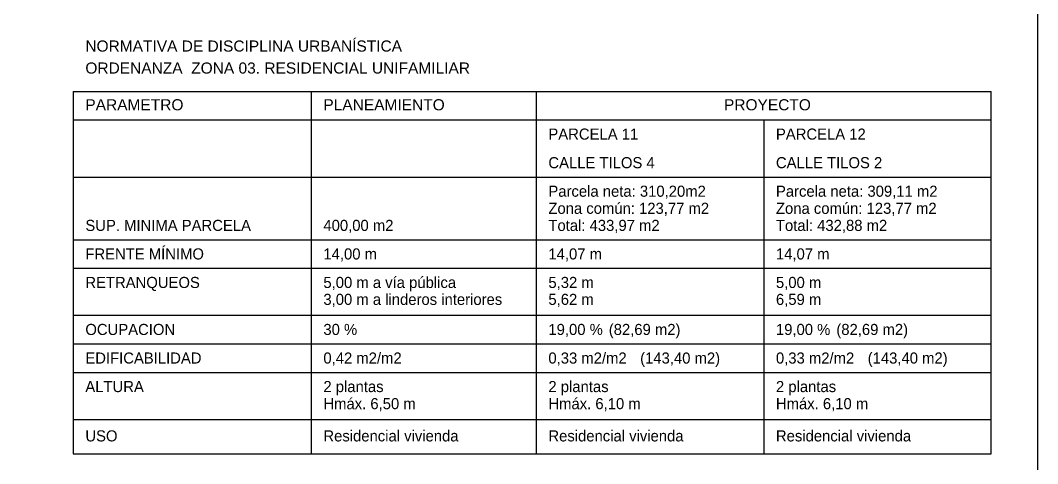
# Model space of a CAD drawing. Header units: millimetres. Extents: x 441061 to 442903, y 4515148 to 4515613.
# Drawn here: x 442735.33 to 442758.21, y 4515532.54 to 4515542.5 of the extents above; entities that cross this region are included whole.
import ezdxf

# ---------------------------------------------------------------- set-up
doc = ezdxf.new("R2010")
doc.units = ezdxf.units.MM
doc.layers.add('01_cartela', color=6, linetype='Continuous', plot=False)
doc.layers.add('01_textos', color=7, linetype='Continuous')
doc.styles.add('Century Gothic', font='', dxfattribs={"height": 2})
doc.styles.add('NIEVES2', font='sanss___.ttf')
doc.styles.get('Century Gothic').set_extended_font_data('Century Gothic')

msp = doc.modelspace()

# ---------------------------------------------------------------- linework, layer by layer
at = {"layer": '01_cartela', "color": 3, "elevation": 0}
msp.add_lwpolyline([(442696.935, 4515555.517), (442696.935, 4515512.447), (442758.211, 4515512.447), (442758.211, 4515555.517)], close=True, dxfattribs=at)
at = {"layer": '01_textos', "ltscale": 0.01}
for p, q in [((442736.516, 4515540.903, 0), (442736.516, 4515532.76, 0)), ((442736.516, 4515540.903, 0), (442757.168, 4515540.903, 0)), ((442741.871, 4515540.903, 0), (442741.871, 4515532.76, 0)), ((442746.931, 4515540.903, 0), (442746.931, 4515532.76, 0)), ((442757.168, 4515532.76, 0), (442757.168, 4515540.903, 0)), ((442736.516, 4515540.262, 0), (442757.168, 4515540.262, 0)), ((442752.05, 4515540.262, 0), (442752.05, 4515532.76, 0)), ((442736.516, 4515538.979, 0), (442757.168, 4515538.979, 0)), ((442736.516, 4515537.57, 0), (442757.168, 4515537.57, 0)), ((442736.516, 4515536.929, 0), (442757.168, 4515536.929, 0)), ((442736.516, 4515535.873, 0), (442757.168, 4515535.873, 0)), ((442736.516, 4515535.232, 0), (442757.168, 4515535.232, 0)), ((442736.516, 4515534.59, 0), (442757.168, 4515534.59, 0)), ((442736.516, 4515533.534, 0), (442757.168, 4515533.534, 0)), ((442736.516, 4515532.76, 0), (442757.168, 4515532.76, 0))]:
    msp.add_line(p, q, dxfattribs=at)

# ---------------------------------------------------------------- texts
at = {"layer": '01_textos', "color": 5, "ltscale": 0.01}
for s, height, style, p in [('NORMATIVA DE DISCIPLINA URBANÍSTICA', 0.24938, 'NIEVES2', (442736.791, 4515541.797, 0)), ('ORDENANZA  ZONA 03. RESIDENCIAL UNIFAMILIAR', 0.24938, 'NIEVES2', (442736.791, 4515541.303, 0)), ('PARAMETRO', 0.2494, 'NIEVES2', (442736.791, 4515540.478, 0)), ('PLANEAMIENTO', 0.24938, 'NIEVES2', (442742.145, 4515540.478, 0)), ('PROYECTO', 0.2494, 'NIEVES2', (442751.155, 4515540.478, 0)), ('Parcela neta: 310,20m2', 0.24938, 'Century Gothic', (442747.206, 4515538.536, 0)), ('Parcela neta: 309,11 m2', 0.24938, 'Century Gothic', (442752.324, 4515538.536, 0)), ('Zona común: 123,77 m2 ', 0.24938, 'Century Gothic', (442747.206, 4515538.152, 0)), ('Zona común: 123,77 m2 ', 0.24938, 'Century Gothic', (442752.324, 4515538.152, 0)), ('SUP. MINIMA PARCELA', 0.24938, 'Century Gothic', (442736.791, 4515537.768, 0)), ('400,00 m2 ', 0.2494, 'Century Gothic', (442742.145, 4515537.768, 0)), ('Total: 433,97 m2', 0.24938, 'Century Gothic', (442747.206, 4515537.768, 0)), ('Total: 432,88 m2', 0.24938, 'Century Gothic', (442752.324, 4515537.768, 0)), ('FRENTE MÍNIMO', 0.24938, 'Century Gothic', (442736.791, 4515537.127, 0)), ('14,00 m', 0.2494, 'Century Gothic', (442742.145, 4515537.127, 0)), ('14,07 m', 0.2494, 'Century Gothic', (442747.206, 4515537.127, 0)), ('14,07 m', 0.2494, 'Century Gothic', (442752.324, 4515537.127, 0)), ('RETRANQUEOS', 0.24938, 'Century Gothic', (442736.791, 4515536.486, 0)), ('5,00 m a vía pública', 0.24938, 'Century Gothic', (442742.145, 4515536.486, 0)), ('5,32 m', 0.2494, 'Century Gothic', (442747.206, 4515536.486, 0)), ('5,00 m', 0.2494, 'Century Gothic', (442752.324, 4515536.486, 0)), ('3,00 m a linderos interiores', 0.24938, 'Century Gothic', (442742.145, 4515536.106, 0)), ('5,62 m ', 0.2494, 'Century Gothic', (442747.206, 4515536.106, 0)), ('6,59 m ', 0.2494, 'Century Gothic', (442752.324, 4515536.106, 0)), ('OCUPACION', 0.2494, 'Century Gothic', (442736.791, 4515535.43, 0)), ('30 %%%', 0.2494, 'Century Gothic', (442742.145, 4515535.43, 0)), ('19,00 %%% ', 0.2494, 'Century Gothic', (442747.206, 4515535.43, 0)), ('(82,69 m2)', 0.2494, 'Century Gothic', (442748.564, 4515535.43, 0)), ('19,00 %%% ', 0.2494, 'Century Gothic', (442752.324, 4515535.43, 0)), ('(82,69 m2)', 0.2494, 'Century Gothic', (442753.683, 4515535.43, 0)), ('EDIFICABILIDAD', 0.24938, 'Century Gothic', (442736.791, 4515534.788, 0)), ('0,42 m2/m2 ', 0.24938, 'Century Gothic', (442742.145, 4515534.788, 0)), ('0,33 m2/m2 ', 0.24938, 'Century Gothic', (442747.206, 4515534.788, 0)), ('(143,40 m2) ', 0.24938, 'Century Gothic', (442749.27, 4515534.788, 0)), ('0,33 m2/m2 ', 0.24938, 'Century Gothic', (442752.324, 4515534.788, 0)), ('(143,40 m2) ', 0.24938, 'Century Gothic', (442754.388, 4515534.788, 0)), ('ALTURA ', 0.2494, 'Century Gothic', (442736.791, 4515534.147, 0)), ('2 plantas ', 0.2494, 'Century Gothic', (442742.145, 4515534.147, 0)), ('2 plantas', 0.2494, 'Century Gothic', (442747.206, 4515534.147, 0)), ('2 plantas', 0.2494, 'Century Gothic', (442752.324, 4515534.147, 0)), ('Hmáx. 6,50 m', 0.24938, 'Century Gothic', (442742.145, 4515533.763, 0)), ('Hmáx. 6,10 m', 0.24938, 'Century Gothic', (442747.206, 4515533.763, 0)), ('Hmáx. 6,10 m', 0.24938, 'Century Gothic', (442752.324, 4515533.763, 0)), ('USO', 0.2494, 'Century Gothic', (442736.791, 4515533.039, 0)), ('Residencial vivienda', 0.24938, 'Century Gothic', (442742.145, 4515533.039, 0)), ('Residencial vivienda', 0.24938, 'Century Gothic', (442747.206, 4515533.039, 0)), ('Residencial vivienda', 0.24938, 'Century Gothic', (442752.324, 4515533.039, 0))]:
    msp.add_text(s, height=height, dxfattribs=dict(at, style=style)).set_placement(p)
at = {"layer": '01_textos', "color": 1, "ltscale": 0.01, "style": 'Century Gothic'}
for s, height, p in [('PARCELA 11', 0.2494, (442747.206, 4515539.819, 0)), ('PARCELA 12', 0.2494, (442752.324, 4515539.819, 0)), ('CALLE TILOS 4', 0.24938, (442747.206, 4515539.177, 0)), ('CALLE TILOS 2', 0.24938, (442752.324, 4515539.177, 0))]:
    msp.add_text(s, height=height, dxfattribs=at).set_placement(p)

doc.saveas('drawing.dxf')
